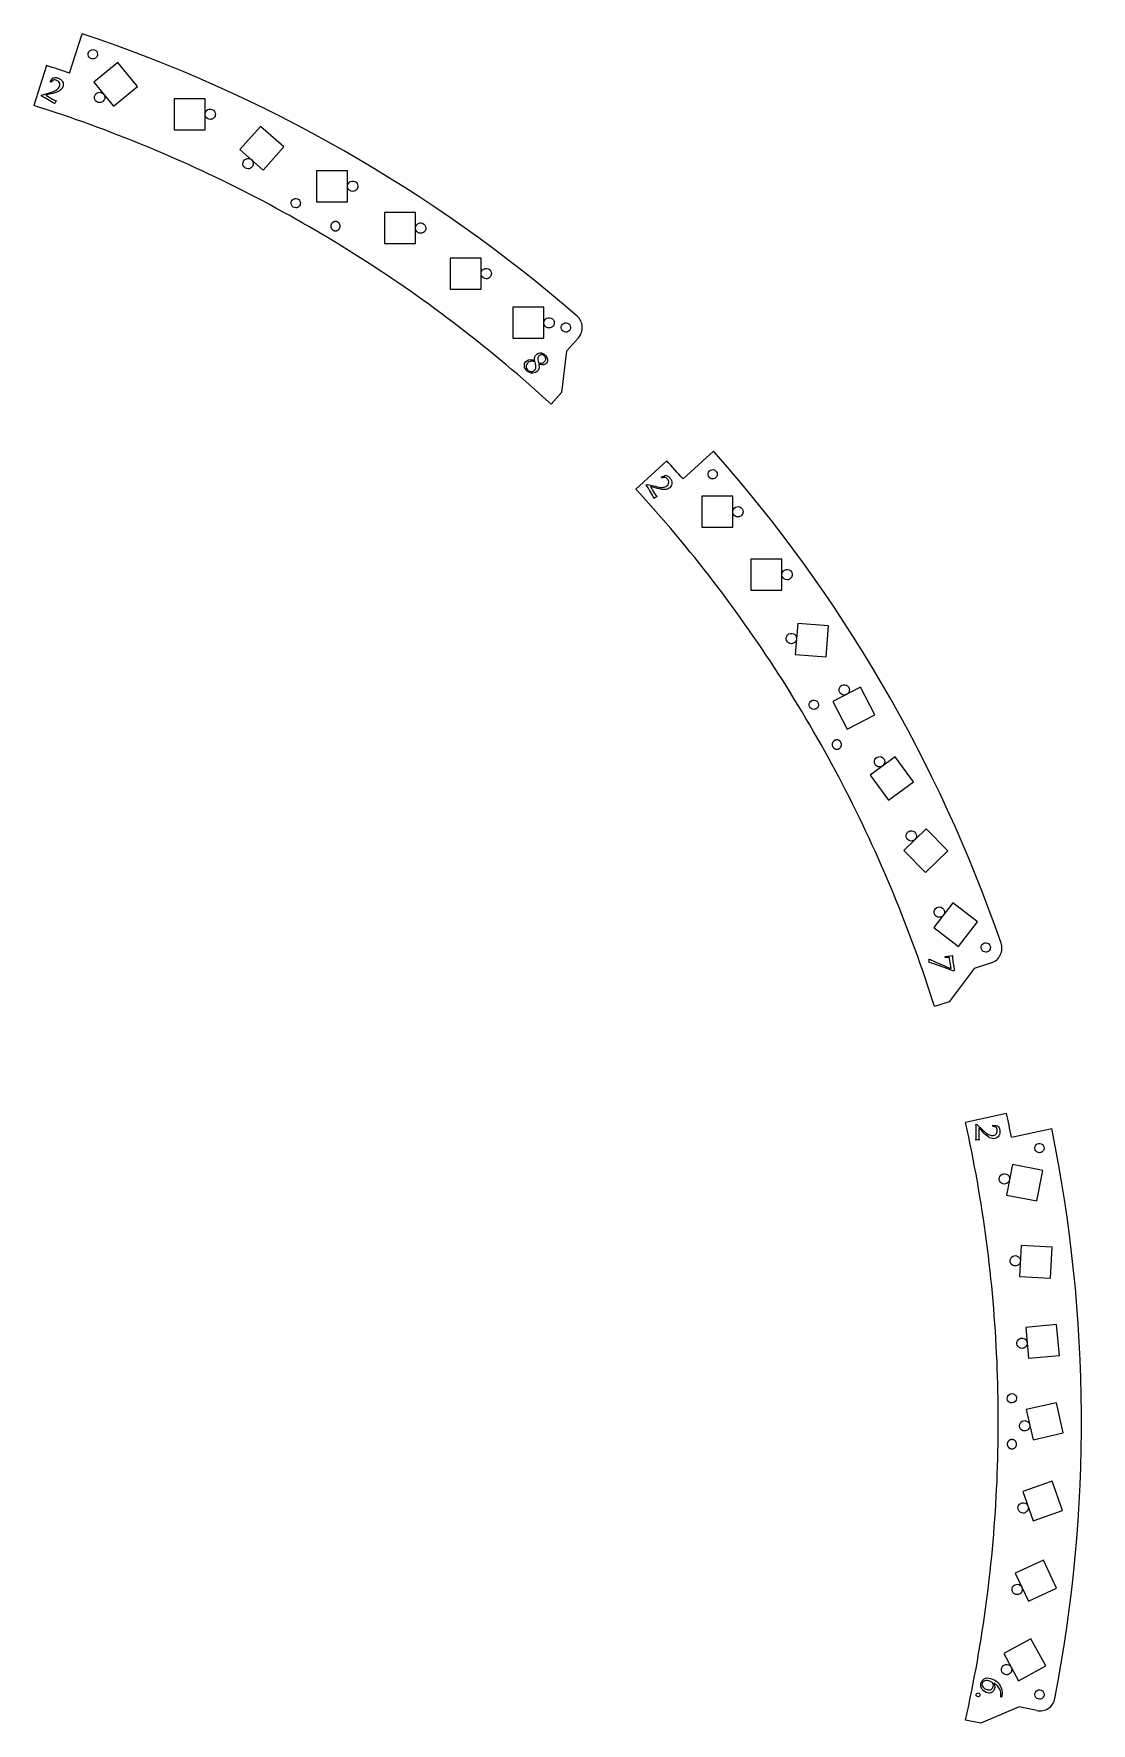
# Model space of a CAD drawing. Header units: millimetres. Extents: x 0 to 573, y 3 to 576.
# Drawn here: x 368.5 to 573.2, y 229.8 to 556.7 of the extents above; entities that cross this region are included whole.
import ezdxf

# ---------------------------------------------------------------- set-up
doc = ezdxf.new("R2010")
doc.units = ezdxf.units.MM
doc.layers.get('0').update_dxf_attribs({"linetype": 'CONTINUOUS'})
doc.layers.add('labels', color=7, linetype='CONTINUOUS')

msp = doc.modelspace()

# ---------------------------------------------------------------- linework, layer by layer
at = {"color": 7}
for points in [[(375.396473, 549.147173), (377.861434, 556.744476)], [(370.907938, 550.604066), (368.474626, 542.882358)], [(473.941628, 497.906836), (471.61741, 495.294032)], [(471.61741, 495.294032), (470.634221, 487.292095), (468.640764, 485.051122)], [(491.019317, 474.111202), (485.051153, 468.640662)], [(494.178056, 470.605229), (500.111426, 475.952205)], [(553.900495, 376.957217), (550.58126, 375.856571)], [(550.58126, 375.856571), (545.728826, 369.418286), (542.881955, 368.474274)], [(556.79239, 347.810749), (548.888539, 346.057205)], [(557.774951, 343.195118), (565.586889, 344.85905)], [(559.247231, 232.938771), (551.825757, 229.78927), (548.888288, 230.395167)], [(562.672095, 232.232341), (559.247231, 232.938771)]]:
    msp.add_lwpolyline(points, dxfattribs=at)
for points in [[(379.914815, 551.888956)], [(384.734431, 551.178706), (380.094044, 547.37518), (383.897569, 542.734793), (388.537956, 546.538319)], [(381.222409, 543.421066)], [(395.646, 538.17675), (401.646, 538.17675), (401.646, 544.17675), (395.646, 544.17675)], [(402.646, 540.17675)], [(412.396951, 538.832651), (408.400099, 534.357701), (412.875049, 530.360849), (416.871901, 534.835798)], [(409.971432, 530.61345)], [(423.226, 524.24675), (429.226, 524.24675), (429.226, 530.24675), (423.226, 530.24675)], [(430.226, 526.24675)], [(419.191498, 523.054859)], [(436.386, 516.14675), (442.386, 516.14675), (442.386, 522.14675), (436.386, 522.14675)], [(443.386, 518.14675)], [(449.076, 507.32675), (455.076, 507.32675), (455.076, 513.32675), (449.076, 513.32675)], [(456.076, 509.32675)], [(461.246, 497.80675), (467.246, 497.80675), (467.246, 503.80675), (461.246, 503.80675)], [(468.246, 499.80675)], [(471.499184, 499.012696)], [(499.911947, 470.599934)], [(497.806, 461.24675), (503.806, 461.24675), (503.806, 467.24675), (497.806, 467.24675)], [(504.806, 463.24675)], [(507.326, 449.07675), (513.326, 449.07675), (513.326, 455.07675), (507.326, 455.07675)], [(514.326, 451.07675)], [(522.377893, 442.135362), (516.397388, 442.618643), (515.914107, 436.638138), (521.894612, 436.154857)], [(515.158997, 438.708937)], [(531.292946, 424.953082), (528.519668, 430.273696), (523.199054, 427.500418), (525.972332, 422.179804)], [(525.397148, 428.773826)], [(519.509503, 425.990531)], [(538.789936, 411.995736), (535.237013, 416.830686), (530.402064, 413.277763), (533.954987, 408.442813)], [(532.227385, 414.86005)], [(545.418368, 398.59862), (541.22413, 402.889117), (536.933632, 398.69488), (541.12787, 394.404382)], [(538.379842, 400.507082)], [(551.164907, 384.850698), (546.422052, 388.525657), (542.747093, 383.782802), (547.489948, 380.107843)], [(543.794097, 385.766723)], [(552.788207, 379.015565)], [(563.187999, 340.20301)], [(563.853309, 336.749204), (557.963545, 337.894058), (556.818691, 332.004295), (562.708455, 330.859441)], [(556.409491, 334.139986)], [(565.643937, 321.921129), (559.651621, 322.224687), (559.348063, 316.232371), (565.340379, 315.928813)], [(558.501123, 318.279122)], [(566.52028, 306.92918), (560.54357, 306.401029), (561.07172, 300.42432), (567.04843, 300.95247)], [(559.811527, 302.32465)], [(557.85528, 291.771356)], [(566.497445, 291.81012), (560.64263, 290.498194), (561.954555, 284.64338), (567.80937, 285.955305)], [(560.32279, 286.352133)], [(565.625177, 276.604819), (559.967931, 274.605927), (561.966823, 268.948681), (567.624069, 270.947573)], [(560.024503, 270.444155)], [(563.944981, 261.364287), (558.508463, 258.825731), (561.047019, 253.389212), (566.483537, 255.927769)], [(558.871654, 254.684379)], [(561.535294, 246.146356), (556.266394, 243.276044), (559.136706, 238.007144), (564.405606, 240.877456)], [(556.8234, 239.163208)], [(563.187999, 234.45049)]]:
    msp.add_lwpolyline(points, close=True, dxfattribs=at)
for points in [[(473.657821, 502.122332), (445.615052, 526.433457), (413.065438, 544.993009), (377.8614, 556.74475)], [(379.083324, 552.444541), (378.944021, 552.780848), (379.021021, 553.167954), (379.278419, 553.425352)], [(379.278419, 553.425352), (379.535818, 553.682751), (379.922924, 553.759751), (380.259231, 553.620448)], [(380.259231, 553.620448), (380.595537, 553.481145), (380.814815, 553.152972), (380.814815, 552.788956)], [(380.814815, 552.788956), (380.814815, 552.550262), (380.719994, 552.321343), (380.551212, 552.15256)], [(375.396473, 549.147173), (373.904474, 549.645523), (372.408228, 550.131066), (370.9079, 550.60375)], [(379.914815, 551.888956), (379.550799, 551.888956), (379.222627, 552.108234), (379.083324, 552.444541)], [(380.551212, 552.15256), (380.382429, 551.983778), (380.15351, 551.888956), (379.914815, 551.888956)], [(390.379669, 534.912681), (383.198631, 537.886378), (375.887665, 540.546316), (368.474626, 542.882358)], [(380.298529, 544.038383), (380.143748, 544.412057), (380.229304, 544.842175), (380.515302, 545.128173)], [(381.222409, 543.421066), (380.817946, 543.421066), (380.45331, 543.664708), (380.298529, 544.038383)], [(380.515302, 545.128173), (380.8013, 545.414171), (381.231418, 545.499727), (381.605092, 545.344946)], [(381.929515, 543.713959), (381.741979, 543.526423), (381.487625, 543.421066), (381.222409, 543.421066)], [(381.605092, 545.344946), (381.978766, 545.190165), (382.222409, 544.825528), (382.222409, 544.421066)], [(382.222409, 544.421066), (382.222409, 544.155849), (382.117052, 543.901496), (381.929515, 543.713959)], [(401.72212, 540.794066), (401.567339, 541.167741), (401.652895, 541.597859), (401.938893, 541.883857)], [(402.646, 540.17675), (402.241538, 540.17675), (401.876901, 540.420392), (401.72212, 540.794066)], [(401.938893, 541.883857), (402.224891, 542.169855), (402.655009, 542.25541), (403.028683, 542.100629)], [(403.353107, 540.469643), (403.16557, 540.282107), (402.911216, 540.17675), (402.646, 540.17675)], [(403.028683, 542.100629), (403.402358, 541.945848), (403.646, 541.581212), (403.646, 541.17675)], [(403.646, 541.17675), (403.646, 540.911533), (403.540643, 540.657179), (403.353107, 540.469643)], [(411.506126, 525.062835), (404.611817, 528.651525), (397.560707, 531.938983), (390.379669, 534.912681)], [(409.047552, 531.230767), (408.892771, 531.604441), (408.978327, 532.034559), (409.264325, 532.320557)], [(409.971432, 530.61345), (409.56697, 530.61345), (409.202333, 530.857092), (409.047552, 531.230767)], [(409.264325, 532.320557), (409.550323, 532.606555), (409.980441, 532.692111), (410.354115, 532.53733)], [(410.678539, 530.906343), (410.491002, 530.718807), (410.236648, 530.61345), (409.971432, 530.61345)], [(410.354115, 532.53733), (410.72779, 532.382549), (410.971432, 532.017912), (410.971432, 531.61345)], [(410.971432, 531.61345), (410.971432, 531.348234), (410.866075, 531.09388), (410.678539, 530.906343)], [(429.30212, 526.864066), (429.147339, 527.237741), (429.232895, 527.667859), (429.518893, 527.953857)], [(430.226, 526.24675), (429.821538, 526.24675), (429.456901, 526.490392), (429.30212, 526.864066)], [(429.518893, 527.953857), (429.804891, 528.239855), (430.235009, 528.32541), (430.608683, 528.170629)], [(430.933107, 526.539643), (430.74557, 526.352107), (430.491216, 526.24675), (430.226, 526.24675)], [(430.608683, 528.170629), (430.982358, 528.015848), (431.226, 527.651212), (431.226, 527.24675)], [(431.226, 527.24675), (431.226, 526.981533), (431.120643, 526.727179), (430.933107, 526.539643)], [(431.692978, 513.407892), (425.137944, 517.584223), (418.400435, 521.474145), (411.506126, 525.062835)], [(418.360007, 523.610444), (418.220704, 523.946751), (418.297704, 524.333857), (418.555102, 524.591255)], [(419.191498, 523.054859), (418.827482, 523.054859), (418.49931, 523.274137), (418.360007, 523.610444)], [(418.555102, 524.591255), (418.812501, 524.848653), (419.199607, 524.925653), (419.535914, 524.786351)], [(419.827895, 523.318463), (419.659112, 523.14968), (419.430193, 523.054859), (419.191498, 523.054859)], [(419.535914, 524.786351), (419.87222, 524.647048), (420.091498, 524.318875), (420.091498, 523.954859)], [(420.091498, 523.954859), (420.091498, 523.716164), (419.996677, 523.487246), (419.827895, 523.318463)], [(426.084135, 519.911418), (426.06766, 519.878332), (426.053226, 519.844231), (426.040943, 519.809372)], [(426.13954, 520.007382), (426.119124, 519.976572), (426.100609, 519.944503), (426.084135, 519.911418)], [(426.206317, 520.09581), (426.18227, 520.067742), (426.159955, 520.038191), (426.13954, 520.007382)], [(426.283456, 520.175361), (426.256142, 520.150461), (426.230364, 520.123877), (426.206317, 520.09581)], [(426.369785, 520.24483), (426.339619, 520.223476), (426.310769, 520.200261), (426.283456, 520.175361)], [(426.463997, 520.303164), (426.431435, 520.285679), (426.399952, 520.266185), (426.369785, 520.24483)], [(426.564664, 520.349478), (426.5302, 520.336127), (426.49656, 520.320649), (426.463997, 520.303164)], [(426.670259, 520.38307), (426.634416, 520.374055), (426.599128, 520.362829), (426.564664, 520.349478)], [(426.779182, 520.403431), (426.742502, 520.39889), (426.706103, 520.392085), (426.670259, 520.38307)], [(426.889782, 520.410253), (426.852822, 520.410253), (426.815862, 520.407973), (426.779182, 520.403431)], [(427.000381, 520.403431), (426.963701, 520.407973), (426.926742, 520.410253), (426.889782, 520.410253)], [(427.109304, 520.38307), (427.07346, 520.392085), (427.037061, 520.39889), (427.000381, 520.403431)], [(427.214899, 520.349478), (427.180435, 520.362829), (427.145148, 520.374055), (427.109304, 520.38307)], [(427.315566, 520.303164), (427.283004, 520.320649), (427.249363, 520.336127), (427.214899, 520.349478)], [(427.409778, 520.24483), (427.379612, 520.266185), (427.348128, 520.285679), (427.315566, 520.303164)], [(427.496108, 520.175361), (427.468794, 520.200261), (427.439945, 520.223476), (427.409778, 520.24483)], [(427.573246, 520.09581), (427.549199, 520.123877), (427.523421, 520.150461), (427.496108, 520.175361)], [(427.640024, 520.007382), (427.619608, 520.038191), (427.597293, 520.067742), (427.573246, 520.09581)], [(427.695429, 519.911418), (427.678954, 519.944503), (427.660439, 519.976572), (427.640024, 520.007382)], [(427.738621, 519.809372), (427.726337, 519.844231), (427.711903, 519.878332), (427.695429, 519.911418)], [(442.678893, 519.853857), (442.964891, 520.139855), (443.395009, 520.22541), (443.768683, 520.070629)], [(443.768683, 520.070629), (444.142358, 519.915848), (444.386, 519.551212), (444.386, 519.14675)], [(425.993621, 519.593295), (425.990211, 519.556492), (425.98907, 519.51948), (425.990209, 519.482537)], [(425.990209, 519.482537), (425.991347, 519.445595), (425.994763, 519.408723), (426.000433, 519.372201)], [(426.010618, 519.702793), (426.002711, 519.666689), (425.997031, 519.630097), (425.993621, 519.593295)], [(426.000433, 519.372201), (426.006102, 519.335678), (426.014024, 519.299505), (426.024139, 519.263956)], [(426.040943, 519.809372), (426.028659, 519.774513), (426.018525, 519.738897), (426.010618, 519.702793)], [(426.024139, 519.263956), (426.034253, 519.228407), (426.04656, 519.193482), (426.060967, 519.159446)], [(426.060967, 519.159446), (426.075373, 519.125409), (426.091879, 519.092261), (426.110359, 519.060253)], [(426.110359, 519.060253), (426.128839, 519.028245), (426.149293, 518.997376), (426.171566, 518.967882)], [(426.171566, 518.967882), (426.193839, 518.938387), (426.217932, 518.910266), (426.243661, 518.883732)], [(426.243661, 518.883732), (426.26939, 518.857199), (426.296756, 518.832252), (426.32555, 518.809081)], [(426.32555, 518.809081), (426.354345, 518.785909), (426.384569, 518.764514), (426.415993, 518.745058)], [(426.415993, 518.745058), (426.447417, 518.725601), (426.480041, 518.708082), (426.513617, 518.692634)], [(426.513617, 518.692634), (426.547194, 518.677187), (426.581724, 518.66381), (426.616944, 518.652605)], [(426.616944, 518.652605), (426.652165, 518.641401), (426.688077, 518.632369), (426.724407, 518.625577)], [(426.724407, 518.625577), (426.760738, 518.618786), (426.797487, 518.614235), (426.834377, 518.61196)], [(426.834377, 518.61196), (426.871267, 518.609685), (426.908297, 518.609685), (426.945186, 518.61196)], [(426.945186, 518.61196), (426.982076, 518.614235), (427.018826, 518.618786), (427.055156, 518.625577)], [(427.055156, 518.625577), (427.091487, 518.632369), (427.127398, 518.641401), (427.162619, 518.652605)], [(427.162619, 518.652605), (427.19784, 518.66381), (427.232369, 518.677187), (427.265946, 518.692634)], [(427.265946, 518.692634), (427.299523, 518.708082), (427.332147, 518.725601), (427.363571, 518.745058)], [(427.363571, 518.745058), (427.394995, 518.764514), (427.425218, 518.785909), (427.454013, 518.809081)], [(427.454013, 518.809081), (427.482808, 518.832252), (427.510173, 518.857199), (427.535902, 518.883732)], [(427.535902, 518.883732), (427.561631, 518.910266), (427.585724, 518.938387), (427.607997, 518.967882)], [(427.607997, 518.967882), (427.63027, 518.997376), (427.650725, 519.028245), (427.669205, 519.060253)], [(427.669205, 519.060253), (427.687684, 519.092261), (427.70419, 519.125409), (427.718597, 519.159446)], [(427.718597, 519.159446), (427.733003, 519.193482), (427.74531, 519.228407), (427.755425, 519.263956)], [(427.768945, 519.702793), (427.761038, 519.738897), (427.750904, 519.774513), (427.738621, 519.809372)], [(427.755425, 519.263956), (427.765539, 519.299505), (427.773461, 519.335678), (427.779131, 519.372201)], [(427.785942, 519.593295), (427.782532, 519.630097), (427.776852, 519.666689), (427.768945, 519.702793)], [(427.779131, 519.372201), (427.7848, 519.408723), (427.788217, 519.445595), (427.789355, 519.482537)], [(427.789355, 519.482537), (427.790493, 519.51948), (427.789353, 519.556492), (427.785942, 519.593295)], [(442.46212, 518.764066), (442.307339, 519.137741), (442.392895, 519.567859), (442.678893, 519.853857)], [(443.386, 518.14675), (442.981538, 518.14675), (442.616901, 518.390392), (442.46212, 518.764066)], [(444.093107, 518.439643), (443.90557, 518.252107), (443.651216, 518.14675), (443.386, 518.14675)], [(444.386, 519.14675), (444.386, 518.881533), (444.280643, 518.627179), (444.093107, 518.439643)], [(450.786365, 500.036684), (444.620569, 504.768823), (438.248011, 509.231562), (431.692978, 513.407892)], [(455.15212, 509.944066), (454.997339, 510.317741), (455.082895, 510.747859), (455.368893, 511.033857)], [(455.368893, 511.033857), (455.654891, 511.319855), (456.085009, 511.40541), (456.458683, 511.250629)], [(456.458683, 511.250629), (456.832358, 511.095848), (457.076, 510.731212), (457.076, 510.32675)], [(457.076, 510.32675), (457.076, 510.061533), (456.970643, 509.807179), (456.783107, 509.619643)], [(456.076, 509.32675), (455.671538, 509.32675), (455.306901, 509.570392), (455.15212, 509.944066)], [(456.783107, 509.619643), (456.59557, 509.432107), (456.341216, 509.32675), (456.076, 509.32675)], [(467.32212, 500.424066), (467.167339, 500.797741), (467.252895, 501.227859), (467.538893, 501.513857)], [(468.246, 499.80675), (467.841538, 499.80675), (467.476901, 500.050392), (467.32212, 500.424066)], [(467.538893, 501.513857), (467.824891, 501.799855), (468.255009, 501.88541), (468.628683, 501.730629)], [(468.628683, 501.730629), (469.002358, 501.575848), (469.246, 501.211212), (469.246, 500.80675)], [(469.246, 500.80675), (469.246, 500.541533), (469.140643, 500.287179), (468.953107, 500.099643)], [(470.667692, 499.568281), (470.52839, 499.904588), (470.60539, 500.291694), (470.862788, 500.549093)], [(470.862788, 500.549093), (471.120186, 500.806491), (471.507292, 500.883491), (471.843599, 500.744188)], [(471.843599, 500.744188), (472.179906, 500.604885), (472.399184, 500.276713), (472.399184, 499.912696)], [(474.67794, 500.073869), (474.624683, 500.865487), (474.257516, 501.603062), (473.658, 502.12275)], [(468.640764, 485.051122), (462.911196, 490.303006), (456.952161, 495.304545), (450.786365, 500.036684)], [(468.953107, 500.099643), (468.76557, 499.912107), (468.511216, 499.80675), (468.246, 499.80675)], [(471.499184, 499.012696), (471.135168, 499.012696), (470.806995, 499.231974), (470.667692, 499.568281)], [(472.13558, 499.2763), (471.966797, 499.107518), (471.737879, 499.012696), (471.499184, 499.012696)], [(472.399184, 499.912696), (472.399184, 499.674002), (472.304363, 499.445083), (472.13558, 499.2763)], [(473.941628, 497.906836), (474.466132, 498.502143), (474.731196, 499.282252), (474.67794, 500.073869)], [(494.178056, 470.605229), (493.135079, 471.782746), (492.082021, 472.951296), (491.019, 474.11075)], [(555.762458, 380.749848), (543.632027, 415.825075), (524.722832, 448.172681), (500.111, 475.95175)], [(499.080455, 471.155519), (498.941152, 471.491826), (499.018152, 471.878932), (499.275551, 472.13633)], [(499.911947, 470.599934), (499.547931, 470.599934), (499.219758, 470.819212), (499.080455, 471.155519)], [(499.275551, 472.13633), (499.532949, 472.393728), (499.920055, 472.470728), (500.256362, 472.331425)], [(500.548343, 470.863538), (500.37956, 470.694755), (500.150642, 470.599934), (499.911947, 470.599934)], [(500.256362, 472.331425), (500.592669, 472.192123), (500.811947, 471.86395), (500.811947, 471.499934)], [(500.811947, 471.499934), (500.811947, 471.261239), (500.717126, 471.03232), (500.548343, 470.863538)], [(500.036638, 450.786198), (495.304526, 456.952015), (490.303012, 462.911071), (485.051153, 468.640662)], [(503.88212, 463.864066), (503.727339, 464.237741), (503.812895, 464.667859), (504.098893, 464.953857)], [(504.098893, 464.953857), (504.384891, 465.239855), (504.815009, 465.32541), (505.188683, 465.170629)], [(505.188683, 465.170629), (505.562358, 465.015848), (505.806, 464.651212), (505.806, 464.24675)], [(504.806, 463.24675), (504.401538, 463.24675), (504.036901, 463.490392), (503.88212, 463.864066)], [(505.513107, 463.539643), (505.32557, 463.352107), (505.071216, 463.24675), (504.806, 463.24675)], [(505.806, 464.24675), (505.806, 463.981533), (505.700643, 463.727179), (505.513107, 463.539643)], [(513.40212, 451.694066), (513.247339, 452.067741), (513.332895, 452.497859), (513.618893, 452.783857)], [(514.326, 451.07675), (513.921538, 451.07675), (513.556901, 451.320392), (513.40212, 451.694066)], [(513.618893, 452.783857), (513.904891, 453.069855), (514.335009, 453.15541), (514.708683, 453.000629)], [(515.033107, 451.369643), (514.84557, 451.182107), (514.591216, 451.07675), (514.326, 451.07675)], [(514.708683, 453.000629), (515.082358, 452.845848), (515.326, 452.481212), (515.326, 452.07675)], [(515.326, 452.07675), (515.326, 451.811533), (515.220643, 451.557179), (515.033107, 451.369643)], [(513.407764, 431.692753), (509.231462, 438.247804), (504.768751, 444.620381), (500.036638, 450.786198)], [(514.235117, 439.326254), (514.080336, 439.699928), (514.165892, 440.130046), (514.45189, 440.416044)], [(515.158997, 438.708937), (514.754534, 438.708937), (514.389898, 438.952579), (514.235117, 439.326254)], [(514.45189, 440.416044), (514.737888, 440.702042), (515.168006, 440.787598), (515.54168, 440.632817)], [(515.866103, 439.00183), (515.678567, 438.814294), (515.424213, 438.708937), (515.158997, 438.708937)], [(515.54168, 440.632817), (515.915355, 440.478036), (516.158997, 440.1134), (516.158997, 439.708937)], [(516.158997, 439.708937), (516.158997, 439.443721), (516.05364, 439.189367), (515.866103, 439.00183)], [(525.062618, 411.505851), (521.473958, 418.400176), (517.584065, 425.137701), (513.407764, 431.692753)], [(524.473269, 429.391142), (524.318488, 429.764817), (524.404043, 430.194934), (524.690041, 430.480932)], [(525.397148, 428.773826), (524.992686, 428.773826), (524.62805, 429.017468), (524.473269, 429.391142)], [(524.690041, 430.480932), (524.976039, 430.76693), (525.406157, 430.852486), (525.779831, 430.697705)], [(526.104255, 429.066719), (525.916718, 428.879182), (525.662365, 428.773826), (525.397148, 428.773826)], [(525.779831, 430.697705), (526.153506, 430.542924), (526.397148, 430.178288), (526.397148, 429.773826)], [(526.397148, 429.773826), (526.397148, 429.508609), (526.291791, 429.254255), (526.104255, 429.066719)], [(518.678012, 426.546116), (518.538709, 426.882423), (518.615709, 427.269529), (518.873107, 427.526928)], [(519.509503, 425.990531), (519.145487, 425.990531), (518.817315, 426.209809), (518.678012, 426.546116)], [(518.873107, 427.526928), (519.130505, 427.784326), (519.517611, 427.861326), (519.853918, 427.722023)], [(520.145899, 426.254135), (519.977117, 426.085353), (519.748198, 425.990531), (519.509503, 425.990531)], [(519.853918, 427.722023), (520.190225, 427.58272), (520.409503, 427.254548), (520.409503, 426.890531)], [(520.409503, 426.890531), (520.409503, 426.651837), (520.314682, 426.422918), (520.145899, 426.254135)], [(523.060931, 419.302848), (523.056389, 419.266168), (523.054109, 419.229208), (523.054109, 419.192248)], [(523.054109, 419.192248), (523.054109, 419.155288), (523.056389, 419.118329), (523.060931, 419.081649)], [(523.081292, 419.411771), (523.072277, 419.375927), (523.065473, 419.339527), (523.060931, 419.302848)], [(523.060931, 419.081649), (523.065473, 419.044969), (523.072277, 419.008569), (523.081292, 418.972726)], [(523.114884, 419.517366), (523.101533, 419.482902), (523.090307, 419.447614), (523.081292, 419.411771)], [(523.081292, 418.972726), (523.090307, 418.936882), (523.101533, 418.901595), (523.114884, 418.867131)], [(523.161198, 419.618032), (523.143713, 419.58547), (523.128236, 419.55183), (523.114884, 419.517366)], [(523.114884, 418.867131), (523.128236, 418.832667), (523.143713, 418.799026), (523.161198, 418.766464)], [(523.219532, 419.712245), (523.198177, 419.682078), (523.178684, 419.650595), (523.161198, 419.618032)], [(523.161198, 418.766464), (523.178684, 418.733902), (523.198177, 418.702418), (523.219532, 418.672252)], [(523.289001, 419.798574), (523.264101, 419.771261), (523.240886, 419.742411), (523.219532, 419.712245)], [(523.219532, 418.672252), (523.240886, 418.642085), (523.264101, 418.613236), (523.289001, 418.585922)], [(523.368553, 419.875713), (523.340485, 419.851666), (523.313901, 419.825888), (523.289001, 419.798574)], [(523.289001, 418.585922), (523.313901, 418.558608), (523.340485, 418.532831), (523.368553, 418.508784)], [(523.456981, 419.94249), (523.426171, 419.922075), (523.39662, 419.899759), (523.368553, 419.875713)], [(523.368553, 418.508784), (523.39662, 418.484737), (523.426171, 418.462421), (523.456981, 418.442006)], [(523.552945, 419.997895), (523.519859, 419.981421), (523.48779, 419.962906), (523.456981, 419.94249)], [(523.65499, 420.041087), (523.620131, 420.028803), (523.58603, 420.01437), (523.552945, 419.997895)], [(523.761569, 420.071412), (523.725465, 420.063505), (523.689849, 420.053371), (523.65499, 420.041087)], [(523.871068, 420.088409), (523.834265, 420.084999), (523.797674, 420.079319), (523.761569, 420.071412)], [(523.981825, 420.091821), (523.944882, 420.09296), (523.90787, 420.091819), (523.871068, 420.088409)], [(524.092162, 420.081597), (524.055639, 420.087267), (524.018767, 420.090683), (523.981825, 420.091821)], [(524.200406, 420.057891), (524.164857, 420.068006), (524.128684, 420.075928), (524.092162, 420.081597)], [(524.304916, 420.021063), (524.27088, 420.03547), (524.235955, 420.047777), (524.200406, 420.057891)], [(524.404109, 419.971671), (524.372101, 419.990151), (524.338953, 420.006657), (524.304916, 420.021063)], [(524.49648, 419.910464), (524.466986, 419.932737), (524.436117, 419.953191), (524.404109, 419.971671)], [(524.58063, 419.838369), (524.554096, 419.864098), (524.525975, 419.88819), (524.49648, 419.910464)], [(524.49648, 418.474033), (524.525975, 418.496306), (524.554096, 418.520398), (524.58063, 418.546128)], [(524.655282, 419.75648), (524.632111, 419.785274), (524.607164, 419.81264), (524.58063, 419.838369)], [(524.58063, 418.546128), (524.607164, 418.571857), (524.632111, 418.599222), (524.655282, 418.628017)], [(524.719305, 419.666037), (524.699848, 419.697461), (524.678453, 419.727685), (524.655282, 419.75648)], [(524.655282, 418.628017), (524.678453, 418.656812), (524.699848, 418.687035), (524.719305, 418.718459)], [(524.771728, 419.568413), (524.75628, 419.601989), (524.738761, 419.634613), (524.719305, 419.666037)], [(524.719305, 418.718459), (524.738761, 418.749883), (524.75628, 418.782507), (524.771728, 418.816084)], [(524.811757, 419.465086), (524.800552, 419.500306), (524.787176, 419.534836), (524.771728, 419.568413)], [(524.771728, 418.816084), (524.787176, 418.849661), (524.800552, 418.88419), (524.811757, 418.919411)], [(524.838785, 419.357623), (524.831994, 419.393953), (524.822961, 419.429865), (524.811757, 419.465086)], [(524.811757, 418.919411), (524.822961, 418.954631), (524.831994, 418.990543), (524.838785, 419.026874)], [(524.852402, 419.247653), (524.850127, 419.284543), (524.845576, 419.321292), (524.838785, 419.357623)], [(524.838785, 419.026874), (524.845576, 419.063204), (524.850127, 419.099954), (524.852402, 419.136843)], [(524.852402, 419.136843), (524.854677, 419.173733), (524.854677, 419.210763), (524.852402, 419.247653)], [(523.456981, 418.442006), (523.48779, 418.421591), (523.519859, 418.403076), (523.552945, 418.386601)], [(523.552945, 418.386601), (523.58603, 418.370127), (523.620131, 418.355693), (523.65499, 418.343409)], [(523.65499, 418.343409), (523.689849, 418.331125), (523.725465, 418.320992), (523.761569, 418.313085)], [(523.761569, 418.313085), (523.797674, 418.305178), (523.834265, 418.299498), (523.871068, 418.296087)], [(523.871068, 418.296087), (523.90787, 418.292677), (523.944882, 418.291537), (523.981825, 418.292675)], [(523.981825, 418.292675), (524.018767, 418.293813), (524.055639, 418.29723), (524.092162, 418.302899)], [(524.092162, 418.302899), (524.128684, 418.308569), (524.164857, 418.316491), (524.200406, 418.326605)], [(524.200406, 418.326605), (524.235955, 418.33672), (524.27088, 418.349027), (524.304916, 418.363433)], [(524.304916, 418.363433), (524.338953, 418.37784), (524.372101, 418.394345), (524.404109, 418.412825)], [(524.404109, 418.412825), (524.436117, 418.431305), (524.466986, 418.451759), (524.49648, 418.474033)], [(531.303505, 415.477366), (531.148724, 415.851041), (531.23428, 416.281158), (531.520278, 416.567156)], [(532.227385, 414.86005), (531.822922, 414.86005), (531.458286, 415.103692), (531.303505, 415.477366)], [(531.520278, 416.567156), (531.806276, 416.853154), (532.236394, 416.93871), (532.610068, 416.783929)], [(532.610068, 416.783929), (532.983742, 416.629148), (533.227385, 416.264512), (533.227385, 415.86005)], [(533.227385, 415.86005), (533.227385, 415.594833), (533.122028, 415.340479), (532.934491, 415.152943)], [(532.934491, 415.152943), (532.746955, 414.965406), (532.492601, 414.86005), (532.227385, 414.86005)], [(534.912373, 390.379351), (531.938706, 397.560402), (528.651279, 404.611526), (525.062618, 411.505851)], [(537.455962, 401.124398), (537.301181, 401.498073), (537.386737, 401.928191), (537.672735, 402.214189)], [(537.672735, 402.214189), (537.958733, 402.500187), (538.388851, 402.585742), (538.762525, 402.430961)], [(538.762525, 402.430961), (539.1362, 402.27618), (539.379842, 401.911544), (539.379842, 401.507082)], [(538.379842, 400.507082), (537.975379, 400.507082), (537.610743, 400.750724), (537.455962, 401.124398)], [(539.086948, 400.799975), (538.899412, 400.612439), (538.645058, 400.507082), (538.379842, 400.507082)], [(539.379842, 401.507082), (539.379842, 401.241865), (539.274485, 400.987511), (539.086948, 400.799975)], [(542.881955, 368.474274), (540.545945, 375.887323), (537.88604, 383.1983), (534.912373, 390.379351)], [(542.870217, 386.384039), (542.715436, 386.757714), (542.800992, 387.187832), (543.08699, 387.47383)], [(543.794097, 385.766723), (543.389634, 385.766723), (543.024998, 386.010365), (542.870217, 386.384039)], [(543.08699, 387.47383), (543.372988, 387.759828), (543.803106, 387.845383), (544.17678, 387.690602)], [(544.501203, 386.059616), (544.313667, 385.87208), (544.059313, 385.766723), (543.794097, 385.766723)], [(544.17678, 387.690602), (544.550455, 387.535821), (544.794097, 387.171185), (544.794097, 386.766723)], [(544.794097, 386.766723), (544.794097, 386.501506), (544.68874, 386.247152), (544.501203, 386.059616)], [(551.956715, 379.57115), (551.817412, 379.907457), (551.894412, 380.294563), (552.15181, 380.551961)], [(552.788207, 379.015565), (552.424191, 379.015565), (552.096018, 379.234843), (551.956715, 379.57115)], [(552.15181, 380.551961), (552.409209, 380.80936), (552.796315, 380.88636), (553.132622, 380.747057)], [(553.424603, 379.279169), (553.25582, 379.110386), (553.026901, 379.015565), (552.788207, 379.015565)], [(553.132622, 380.747057), (553.468929, 380.607754), (553.688207, 380.279581), (553.688207, 379.915565)], [(553.688207, 379.915565), (553.688207, 379.67687), (553.593385, 379.447952), (553.424603, 379.279169)], [(555.621048, 378.465882), (555.970565, 379.177989), (556.021305, 380.00017), (555.762, 380.74985)], [(553.900495, 376.957217), (554.652167, 377.210687), (555.271531, 377.753776), (555.621048, 378.465882)], [(557.774951, 343.195118), (557.460504, 344.736444), (557.132841, 346.275044), (556.792, 347.81075)], [(552.939117, 323.102043), (551.923896, 330.807853), (550.571986, 338.469304), (548.888539, 346.057205)], [(566.180918, 234.585874), (573.213528, 271.02714), (573.011727, 308.495649), (565.587, 344.85905)], [(562.356508, 340.758595), (562.217205, 341.094902), (562.294205, 341.482008), (562.551603, 341.739406)], [(563.187999, 340.20301), (562.823983, 340.20301), (562.495811, 340.422288), (562.356508, 340.758595)], [(562.551603, 341.739406), (562.809002, 341.996804), (563.196108, 342.073804), (563.532415, 341.934501)], [(563.824396, 340.466614), (563.655613, 340.297831), (563.426694, 340.20301), (563.187999, 340.20301)], [(563.532415, 341.934501), (563.868721, 341.795198), (564.087999, 341.467026), (564.087999, 341.10301)], [(564.087999, 341.10301), (564.087999, 340.864315), (563.993178, 340.635396), (563.824396, 340.466614)], [(555.485612, 334.757302), (555.330831, 335.130977), (555.416386, 335.561095), (555.702384, 335.847093)], [(556.409491, 334.139986), (556.005029, 334.139986), (555.640393, 334.383628), (555.485612, 334.757302)], [(555.702384, 335.847093), (555.988382, 336.133091), (556.4185, 336.218646), (556.792175, 336.063865)], [(557.116598, 334.432879), (556.929062, 334.245343), (556.674708, 334.139986), (556.409491, 334.139986)], [(556.792175, 336.063865), (557.165849, 335.909084), (557.409491, 335.544448), (557.409491, 335.139986)], [(557.409491, 335.139986), (557.409491, 334.874769), (557.304134, 334.620415), (557.116598, 334.432879)], [(554.972129, 299.881071), (554.632871, 307.646063), (553.954339, 315.396232), (552.939117, 323.102043)], [(557.577243, 318.896438), (557.422462, 319.270113), (557.508018, 319.70023), (557.794016, 319.986228)], [(558.501123, 318.279122), (558.09666, 318.279122), (557.732024, 318.522764), (557.577243, 318.896438)], [(557.794016, 319.986228), (558.080014, 320.272226), (558.510132, 320.357782), (558.883806, 320.203001)], [(559.208229, 318.572015), (559.020693, 318.384478), (558.766339, 318.279122), (558.501123, 318.279122)], [(558.883806, 320.203001), (559.25748, 320.04822), (559.501123, 319.683584), (559.501123, 319.279122)], [(559.501123, 319.279122), (559.501123, 319.013905), (559.395766, 318.759551), (559.208229, 318.572015)], [(559.10442, 304.031756), (559.390418, 304.317754), (559.820536, 304.40331), (560.19421, 304.248529)], [(560.19421, 304.248529), (560.567885, 304.093748), (560.811527, 303.729112), (560.811527, 303.32465)], [(558.887647, 302.941966), (558.732866, 303.315641), (558.818422, 303.745758), (559.10442, 304.031756)], [(559.811527, 302.32465), (559.407065, 302.32465), (559.042428, 302.568292), (558.887647, 302.941966)], [(560.518634, 302.617543), (560.331097, 302.430006), (560.076743, 302.32465), (559.811527, 302.32465)], [(560.811527, 303.32465), (560.811527, 303.059433), (560.70617, 302.805079), (560.518634, 302.617543)], [(554.972079, 276.571274), (555.31137, 284.336264), (555.311387, 292.116079), (554.972129, 299.881071)], [(557.023789, 292.326941), (556.884486, 292.663248), (556.961486, 293.050354), (557.218884, 293.307752)], [(557.85528, 291.771356), (557.491264, 291.771356), (557.163091, 291.990634), (557.023789, 292.326941)], [(557.218884, 293.307752), (557.476282, 293.56515), (557.863388, 293.64215), (558.199695, 293.502847)], [(558.75528, 292.671356), (558.75528, 292.174299), (558.352336, 291.771356), (557.85528, 291.771356)], [(558.199695, 293.502847), (558.536002, 293.363544), (558.75528, 293.035372), (558.75528, 292.671356)], [(559.398911, 286.96945), (559.24413, 287.343124), (559.329686, 287.773242), (559.615684, 288.05924)], [(559.615684, 288.05924), (559.901682, 288.345238), (560.331799, 288.430794), (560.705474, 288.276013)], [(560.705474, 288.276013), (561.079148, 288.121232), (561.32279, 287.756595), (561.32279, 287.352133)], [(557.291049, 284.483316), (557.262254, 284.460145), (557.234888, 284.435198), (557.209159, 284.408664)], [(557.381491, 284.547339), (557.350067, 284.527882), (557.319843, 284.506487), (557.291049, 284.483316)], [(557.479116, 284.599763), (557.445539, 284.584315), (557.412915, 284.566796), (557.381491, 284.547339)], [(557.582443, 284.639792), (557.547222, 284.628587), (557.512693, 284.61521), (557.479116, 284.599763)], [(557.689906, 284.66682), (557.653575, 284.660028), (557.617663, 284.650996), (557.582443, 284.639792)], [(557.799875, 284.680437), (557.762986, 284.678162), (557.726236, 284.673611), (557.689906, 284.66682)], [(557.910685, 284.680437), (557.873795, 284.682712), (557.836765, 284.682712), (557.799875, 284.680437)], [(558.020655, 284.66682), (557.984324, 284.673611), (557.947575, 284.678162), (557.910685, 284.680437)], [(558.128118, 284.639792), (558.092897, 284.650996), (558.056985, 284.660028), (558.020655, 284.66682)], [(558.231444, 284.599763), (558.197868, 284.61521), (558.163338, 284.628587), (558.128118, 284.639792)], [(558.329069, 284.547339), (558.297645, 284.566796), (558.265021, 284.584315), (558.231444, 284.599763)], [(558.419512, 284.483316), (558.390717, 284.506487), (558.360493, 284.527882), (558.329069, 284.547339)], [(558.501401, 284.408664), (558.475672, 284.435198), (558.448306, 284.460145), (558.419512, 284.483316)], [(560.32279, 286.352133), (559.918328, 286.352133), (559.553692, 286.595775), (559.398911, 286.96945)], [(561.029897, 286.645026), (560.842361, 286.45749), (560.588007, 286.352133), (560.32279, 286.352133)], [(561.32279, 287.352133), (561.32279, 287.086917), (561.217434, 286.832563), (561.029897, 286.645026)], [(556.955707, 283.809859), (556.954569, 283.772917), (556.955709, 283.735905), (556.959119, 283.699102)], [(556.965931, 283.920196), (556.960262, 283.883674), (556.956845, 283.846802), (556.955707, 283.809859)], [(556.959119, 283.699102), (556.96253, 283.6623), (556.96821, 283.625708), (556.976117, 283.589604)], [(556.989637, 284.028441), (556.979522, 283.992892), (556.971601, 283.956719), (556.965931, 283.920196)], [(556.976117, 283.589604), (556.984024, 283.5535), (556.994157, 283.517883), (557.006441, 283.483025)], [(557.026465, 284.132951), (557.012059, 284.098915), (556.999752, 284.06399), (556.989637, 284.028441)], [(557.006441, 283.483025), (557.018725, 283.448166), (557.033159, 283.414065), (557.049633, 283.380979)], [(557.075857, 284.232144), (557.057377, 284.200136), (557.040872, 284.166988), (557.026465, 284.132951)], [(557.049633, 283.380979), (557.066108, 283.347894), (557.084623, 283.315825), (557.105038, 283.285015)], [(557.137065, 284.324515), (557.114791, 284.29502), (557.094337, 284.264152), (557.075857, 284.232144)], [(557.105038, 283.285015), (557.125453, 283.254206), (557.147769, 283.224655), (557.171816, 283.196587)], [(557.209159, 284.408664), (557.18343, 284.382131), (557.159338, 284.35401), (557.137065, 284.324515)], [(557.171816, 283.196587), (557.195862, 283.16852), (557.22164, 283.141936), (557.248954, 283.117036)], [(557.248954, 283.117036), (557.276268, 283.092136), (557.305117, 283.068921), (557.335284, 283.047567)], [(557.335284, 283.047567), (557.36545, 283.026212), (557.396934, 283.006718), (557.429496, 282.989233)], [(557.429496, 282.989233), (557.462058, 282.971747), (557.495699, 282.95627), (557.530163, 282.942919)], [(557.530163, 282.942919), (557.564627, 282.929567), (557.599914, 282.918342), (557.635758, 282.909327)], [(557.635758, 282.909327), (557.671601, 282.900312), (557.708001, 282.893507), (557.744681, 282.888965)], [(557.744681, 282.888965), (557.78136, 282.884424), (557.81832, 282.882144), (557.85528, 282.882144)], [(557.85528, 282.882144), (557.89224, 282.882144), (557.9292, 282.884424), (557.96588, 282.888965)], [(557.96588, 282.888965), (558.002559, 282.893507), (558.038959, 282.900312), (558.074802, 282.909327)], [(558.074802, 282.909327), (558.110646, 282.918342), (558.145934, 282.929567), (558.180398, 282.942919)], [(558.180398, 282.942919), (558.214862, 282.95627), (558.248502, 282.971747), (558.281064, 282.989233)], [(558.281064, 282.989233), (558.313626, 283.006718), (558.34511, 283.026212), (558.375277, 283.047567)], [(558.375277, 283.047567), (558.405443, 283.068921), (558.434293, 283.092136), (558.461606, 283.117036)], [(558.461606, 283.117036), (558.48892, 283.141936), (558.514698, 283.16852), (558.538745, 283.196587)], [(558.573496, 284.324515), (558.551222, 284.35401), (558.52713, 284.382131), (558.501401, 284.408664)], [(558.538745, 283.196587), (558.562791, 283.224655), (558.585107, 283.254206), (558.605522, 283.285015)], [(558.634703, 284.232144), (558.616223, 284.264152), (558.595769, 284.29502), (558.573496, 284.324515)], [(558.605522, 283.285015), (558.625938, 283.315825), (558.644453, 283.347894), (558.660927, 283.380979)], [(558.684095, 284.132951), (558.669689, 284.166988), (558.653183, 284.200136), (558.634703, 284.232144)], [(558.660927, 283.380979), (558.677401, 283.414065), (558.691835, 283.448166), (558.704119, 283.483025)], [(558.720923, 284.028441), (558.710809, 284.06399), (558.698501, 284.098915), (558.684095, 284.132951)], [(558.704119, 283.483025), (558.716403, 283.517883), (558.726537, 283.5535), (558.734444, 283.589604)], [(558.744629, 283.920196), (558.73896, 283.956719), (558.731038, 283.992892), (558.720923, 284.028441)], [(558.734444, 283.589604), (558.742351, 283.625708), (558.748031, 283.6623), (558.751441, 283.699102)], [(558.754853, 283.809859), (558.753715, 283.846802), (558.750298, 283.883674), (558.744629, 283.920196)], [(558.751441, 283.699102), (558.754851, 283.735905), (558.755991, 283.772917), (558.754853, 283.809859)], [(552.938967, 253.350311), (553.954221, 261.056117), (554.632787, 268.806283), (554.972079, 276.571274)], [(559.100623, 271.061472), (558.945842, 271.435146), (559.031398, 271.865264), (559.317396, 272.151262)], [(559.317396, 272.151262), (559.603394, 272.43726), (560.033512, 272.522816), (560.407186, 272.368035)], [(560.407186, 272.368035), (560.780861, 272.213254), (561.024503, 271.848617), (561.024503, 271.444155)], [(561.024503, 271.444155), (561.024503, 271.178939), (560.919146, 270.924585), (560.73161, 270.737048)], [(560.024503, 270.444155), (559.620041, 270.444155), (559.255404, 270.687797), (559.100623, 271.061472)], [(560.73161, 270.737048), (560.544073, 270.549512), (560.289719, 270.444155), (560.024503, 270.444155)], [(557.947775, 255.301695), (557.792994, 255.67537), (557.87855, 256.105488), (558.164548, 256.391486)], [(558.871654, 254.684379), (558.467192, 254.684379), (558.102556, 254.928021), (557.947775, 255.301695)], [(558.164548, 256.391486), (558.450546, 256.677484), (558.880664, 256.763039), (559.254338, 256.608258)], [(559.254338, 256.608258), (559.628012, 256.453477), (559.871654, 256.088841), (559.871654, 255.684379)], [(559.871654, 255.684379), (559.871654, 255.419162), (559.766298, 255.164808), (559.578761, 254.977272)], [(548.888288, 230.395167), (550.571769, 237.98306), (551.923712, 245.644506), (552.938967, 253.350311)], [(559.578761, 254.977272), (559.391225, 254.789736), (559.136871, 254.684379), (558.871654, 254.684379)], [(555.89952, 239.780525), (555.744739, 240.154199), (555.830295, 240.584317), (556.116293, 240.870315)], [(556.8234, 239.163208), (556.418938, 239.163208), (556.054301, 239.406851), (555.89952, 239.780525)], [(556.116293, 240.870315), (556.402291, 241.156313), (556.832409, 241.241869), (557.206083, 241.087088)], [(557.530507, 239.456102), (557.34297, 239.268565), (557.088616, 239.163208), (556.8234, 239.163208)], [(557.206083, 241.087088), (557.579758, 240.932307), (557.8234, 240.567671), (557.8234, 240.163208)], [(557.8234, 240.163208), (557.8234, 239.897992), (557.718043, 239.643638), (557.530507, 239.456102)], [(562.356508, 235.006075), (562.217205, 235.342382), (562.294205, 235.729488), (562.551603, 235.986886)], [(562.551603, 235.986886), (562.809002, 236.244284), (563.196108, 236.321284), (563.532415, 236.181982)], [(563.532415, 236.181982), (563.868721, 236.042679), (564.087999, 235.714506), (564.087999, 235.35049)], [(563.187999, 234.45049), (562.823983, 234.45049), (562.495811, 234.669768), (562.356508, 235.006075)], [(562.672095, 232.232341), (563.449832, 232.075869), (564.257852, 232.236413), (564.916698, 232.678318)], [(563.824396, 234.714094), (563.655613, 234.545311), (563.426694, 234.45049), (563.187999, 234.45049)], [(564.087999, 235.35049), (564.087999, 235.111795), (563.993178, 234.882877), (563.824396, 234.714094)], [(564.916698, 232.678318), (565.575544, 233.120222), (566.030672, 233.806902), (566.181, 234.58585)]]:
    msp.add_open_spline(points, degree=3, dxfattribs=at)
at = {"layer": 'labels', "color": 5}
for points in [[(371.829953, 547.371435), (371.65977, 547.46969)], [(369.898943, 544.729128), (369.989148, 544.885368), (371.534352, 545.33242)], [(371.64881, 545.098986), (370.791415, 544.857455), (371.809748, 544.26952)], [(372.53954, 543.226957), (372.502004, 543.226343)], [(372.801599, 543.745256), (372.814985, 543.704042)], [(465.441898, 493.503018), (465.462461, 493.5186)], [(466.256942, 492.859528), (466.233828, 492.842013)], [(490.058838, 470.781899), (489.960583, 470.952081)], [(487.065372, 469.459093), (487.221612, 469.549298), (488.783323, 469.163855)], [(488.765739, 468.904472), (487.902447, 469.123997), (488.490382, 468.105663)], [(488.601119, 466.837881), (488.568305, 466.856117)], [(489.087219, 467.155712), (489.078204, 467.113326)], [(541.780895, 377.596601), (541.857219, 377.661409)], [(544.93581, 377.966653), (544.910538, 378.168033)], [(545.120234, 377.970275), (544.93581, 377.966653)], [(546.052142, 375.850134), (546.076508, 375.888869), (546.054213, 376.090623)], [(546.267449, 378.351218), (546.332219, 378.300892)], [(546.708486, 375.380515), (546.5167, 375.356447)], [(550.89946, 345.690125), (551.07987, 345.690125), (552.23962, 344.575465)], [(550.89956, 345.690125), (550.89946, 345.690125)], [(552.0947, 344.359615), (551.45684, 344.981375), (551.45684, 343.805515)], [(554.15328, 345.338975), (554.15328, 345.535485)], [(550.91886, 342.652215), (550.89956, 342.684415)], [(551.49874, 342.684415), (551.46974, 342.652215)], [(554.387383, 237.516327), (554.492449, 237.077032)], [(555.934819, 235.032538), (555.745538, 234.857092), (555.695037, 234.878369)]]:
    msp.add_lwpolyline(points, dxfattribs=at)
for points in [[(369.898983, 544.729198)], [(465.441922, 493.503036)], [(465.525039, 493.238613)], [(466.173247, 493.103287)], [(487.06545, 469.459138)], [(554.193448, 236.724078)], [(551.660908, 235.127297)], [(555.934837, 235.03253)]]:
    msp.add_lwpolyline(points, close=True, dxfattribs=at)
for points in [[(371.65977, 547.46969), (371.926848, 547.799082), (372.10988, 548.043082), (372.208866, 548.201692)], [(372.302538, 547.790496), (372.228015, 547.751685), (372.070486, 547.611998), (371.829953, 547.371435)], [(372.208866, 548.201692), (372.433199, 548.268088), (372.645602, 548.288054), (372.846076, 548.261592)], [(372.58643, 547.831192), (372.471656, 547.842878), (372.377026, 547.829313), (372.302538, 547.790496)], [(373.058797, 547.670016), (372.90256, 547.760219), (372.745105, 547.813945), (372.58643, 547.831192)], [(372.801274, 545.832253), (373.063343, 545.998383), (373.252902, 546.182816), (373.369952, 546.385552)], [(372.846076, 548.261592), (373.046553, 548.235121), (373.249089, 548.162824), (373.453684, 548.0447)], [(373.500267, 547.113825), (373.44403, 547.347165), (373.296873, 547.532562), (373.058797, 547.670016)], [(373.994351, 546.255742), (373.828977, 545.969307), (373.570108, 545.744292), (373.217742, 545.580697)], [(373.369952, 546.385552), (373.514922, 546.636648), (373.558361, 546.879405), (373.500267, 547.113825)], [(373.453684, 548.0447), (373.814517, 547.836374), (374.041887, 547.568704), (374.135796, 547.241692)], [(374.135796, 547.241692), (374.232642, 546.915462), (374.185494, 546.586812), (373.994351, 546.255742)], [(371.285681, 543.954568), (370.813247, 544.227328), (370.351014, 544.485538), (369.898983, 544.729198)], [(372.502004, 543.226343), (372.14123, 543.451956), (371.735789, 543.694698), (371.285681, 543.954568)], [(371.534352, 545.33242), (372.119828, 545.500307), (372.542136, 545.666919), (372.801274, 545.832253)], [(373.217742, 545.580697), (372.867236, 545.416029), (372.344259, 545.255459), (371.64881, 545.098986)], [(371.809748, 544.26952), (372.24126, 544.020386), (372.571877, 543.845632), (372.801599, 543.745256)], [(372.659396, 543.492552), (372.638996, 543.457218), (372.599044, 543.368687), (372.53954, 543.226957)], [(372.814985, 543.704042), (372.737032, 543.607689), (372.685169, 543.537193), (372.659396, 543.492552)], [(463.919569, 493.469102), (464.338954, 493.78689), (464.846405, 493.798201), (465.441922, 493.503036)], [(465.462461, 493.5186), (465.427105, 493.807081), (465.432217, 494.033264), (465.477798, 494.19715)], [(465.477798, 494.19715), (465.539873, 494.413943), (465.667625, 494.595624), (465.861053, 494.742193)], [(465.861053, 494.742193), (466.141787, 494.954918), (466.447458, 495.031601), (466.778065, 494.972241)], [(466.077117, 494.040938), (466.039787, 493.859055), (466.07183, 493.546505), (466.173247, 493.103287)], [(466.378987, 494.496032), (466.216367, 494.372808), (466.115743, 494.22111), (466.077117, 494.040938)], [(466.920175, 494.635297), (466.728847, 494.670865), (466.54845, 494.624443), (466.378987, 494.496032)], [(466.778065, 494.972241), (467.108683, 494.91288), (467.397216, 494.72058), (467.643665, 494.39534)], [(467.425693, 494.29889), (467.281717, 494.488896), (467.113211, 494.601032), (466.920175, 494.635297)], [(467.254623, 493.191101), (467.454899, 493.34286), (467.56872, 493.518034), (467.596085, 493.716622)], [(467.596085, 493.716622), (467.626467, 493.914795), (467.569669, 494.108884), (467.425693, 494.29889)], [(467.643665, 494.39534), (467.866766, 494.100913), (467.97169, 493.816641), (467.958437, 493.542526)], [(463.762654, 491.713204), (463.529177, 492.021324), (463.429019, 492.340197), (463.462181, 492.669824)], [(463.462181, 492.669824), (463.496643, 492.997734), (463.649106, 493.26416), (463.919569, 493.469102)], [(464.785047, 491.089396), (464.368059, 491.156064), (464.027262, 491.364), (463.762654, 491.713204)], [(463.808457, 492.479506), (463.772738, 492.231485), (463.838542, 491.997062), (464.005871, 491.776238)], [(464.226009, 493.123308), (463.986364, 492.941718), (463.84718, 492.727117), (463.808457, 492.479506)], [(464.005871, 491.776238), (464.179678, 491.546864), (464.390592, 491.414318), (464.638613, 491.378598)], [(464.900638, 493.379859), (464.661438, 493.368371), (464.436562, 493.282854), (464.226009, 493.123308)], [(464.638613, 491.378598), (464.886639, 491.342883), (465.122775, 491.409986), (465.347021, 491.579908)], [(465.895814, 491.357118), (465.574002, 491.113265), (465.203746, 491.024025), (464.785047, 491.089396)], [(465.525039, 493.238613), (465.275398, 493.340472), (465.067264, 493.387554), (464.900638, 493.379859)], [(465.347021, 491.579908), (465.552431, 491.735556), (465.66384, 491.921027), (465.681249, 492.136319)], [(465.681249, 492.136319), (465.699953, 492.349892), (465.647883, 492.717323), (465.525039, 493.238613)], [(466.282339, 491.892531), (466.226644, 491.688644), (466.097802, 491.510173), (465.895814, 491.357118)], [(466.173247, 493.103287), (466.393624, 493.011591), (466.590107, 492.974547), (466.762697, 492.992155)], [(466.233828, 492.842013), (466.32487, 492.412488), (466.34104, 492.095994), (466.282339, 491.892531)], [(467.067091, 492.681183), (466.864408, 492.667722), (466.594359, 492.72717), (466.256942, 492.859528)], [(466.762697, 492.992155), (466.936588, 493.008048), (467.100563, 493.074363), (467.254623, 493.191101)], [(467.619548, 492.885584), (467.456928, 492.762359), (467.272776, 492.694226), (467.067091, 492.681183)], [(467.958437, 493.542526), (467.946481, 493.2667), (467.833518, 493.047719), (467.619548, 492.885584)], [(489.960583, 470.952081), (490.356574, 471.103804), (490.637085, 471.223599), (490.802115, 471.311465)], [(490.677639, 470.908524), (490.593694, 470.912174), (490.387427, 470.869965), (490.058838, 470.781899)], [(490.943836, 470.801816), (490.850282, 470.869323), (490.76155, 470.904893), (490.677639, 470.908524)], [(490.802115, 471.311465), (491.02959, 471.256799), (491.22352, 471.167889), (491.383905, 471.044735)], [(491.383905, 471.044735), (491.544287, 470.921572), (491.683539, 470.757693), (491.801663, 470.553097)], [(487.879137, 468.094991), (487.606377, 468.567425), (487.335148, 469.022141), (487.06545, 469.459138)], [(488.568305, 466.856117), (488.36873, 467.231925), (488.139007, 467.644883), (487.879137, 468.094991)], [(488.490382, 468.105663), (488.739516, 467.674152), (488.938461, 467.357501), (489.087219, 467.155712)], [(490.36533, 468.537179), (489.979448, 468.569825), (489.446251, 468.692256), (488.765739, 468.904472)], [(488.783323, 469.163855), (489.374302, 469.016503), (489.823337, 468.949638), (490.130427, 468.963262)], [(490.130427, 468.963262), (490.44045, 468.9761), (490.69683, 469.041044), (490.899566, 469.158094)], [(491.375415, 468.733481), (491.08898, 468.568108), (490.752285, 468.502674), (490.36533, 468.537179)], [(490.899566, 469.158094), (491.150662, 469.303064), (491.309656, 469.491578), (491.37655, 469.723634)], [(491.272329, 470.42605), (491.182126, 470.582286), (491.072628, 470.707542), (490.943836, 470.801816)], [(491.37655, 469.723634), (491.444523, 469.953835), (491.409783, 470.187973), (491.272329, 470.42605)], [(491.990889, 469.516607), (491.911643, 469.185666), (491.706485, 468.924624), (491.375415, 468.733481)], [(491.801663, 470.553097), (492.009989, 470.192265), (492.073065, 469.846768), (491.990889, 469.516607)], [(488.837715, 467.007966), (488.802381, 466.987566), (488.723516, 466.930871), (488.601119, 466.837881)], [(489.078204, 467.113326), (488.962519, 467.068859), (488.882356, 467.033739), (488.837715, 467.007966)], [(541.84263, 377.286162), (541.831131, 377.377797), (541.810552, 377.481276), (541.780895, 377.596601)], [(541.867939, 376.980888), (541.858822, 377.122609), (541.850385, 377.224367), (541.84263, 377.286162)], [(541.857219, 377.661409), (542.36081, 377.425895), (543.249011, 377.031936), (544.521821, 376.47953)], [(546.5167, 375.356447), (544.457637, 376.188977), (542.90805, 376.730457), (541.867939, 376.980888)], [(544.521821, 376.47953), (545.114936, 376.220622), (545.625043, 376.010823), (546.052142, 375.850134)], [(544.910538, 378.168033), (545.193708, 378.188385), (545.452497, 378.213269), (545.686905, 378.242686)], [(545.627712, 377.962505), (545.569872, 377.974731), (545.400713, 377.977321), (545.120234, 377.970275)], [(545.756418, 377.894199), (545.73057, 377.927775), (545.687667, 377.950544), (545.627712, 377.962505)], [(545.686905, 378.242686), (545.89574, 378.268893), (546.089255, 378.305071), (546.267449, 378.351218)], [(545.860135, 377.429931), (545.817104, 377.703757), (545.782532, 377.858513), (545.756418, 377.894199)], [(546.054213, 376.090623), (546.025331, 376.320765), (545.960639, 376.767201), (545.860135, 377.429931)], [(546.332219, 378.300892), (546.348382, 377.982567), (546.386282, 377.585798), (546.445918, 377.110585)], [(546.445918, 377.110585), (546.542192, 376.343429), (546.629714, 375.766739), (546.708486, 375.380515)], [(550.92216, 344.101895), (550.92216, 344.647408), (550.914627, 345.176818), (550.89956, 345.690125)], [(550.89956, 342.684415), (550.914627, 343.109655), (550.92216, 343.582148), (550.92216, 344.101895)], [(551.45684, 343.805515), (551.45684, 343.307248), (551.470807, 342.933548), (551.49874, 342.684415)], [(553.29634, 343.241745), (552.97848, 343.462951), (552.577933, 343.835575), (552.0947, 344.359615)], [(552.23962, 344.575465), (552.677753, 344.152365), (553.0332, 343.869941), (553.30596, 343.728195)], [(553.30596, 343.728195), (553.580867, 343.584301), (553.83537, 343.512355), (554.06947, 343.512355)], [(554.06947, 343.512355), (554.35941, 343.512355), (554.59136, 343.596115), (554.76532, 343.763635)], [(554.15328, 345.535485), (554.57208, 345.468885), (554.874903, 345.432375), (555.06175, 345.425955)], [(554.75249, 345.139235), (554.68161, 345.184301), (554.481873, 345.250881), (554.15328, 345.338975)], [(554.92967, 344.913725), (554.882403, 345.018965), (554.823343, 345.094135), (554.75249, 345.139235)], [(554.76532, 343.763635), (554.939287, 343.929008), (555.02627, 344.149145), (555.02627, 344.424045)], [(555.02627, 344.424045), (555.02627, 344.604458), (554.99407, 344.767685), (554.92967, 344.913725)], [(555.06175, 345.425955), (555.231423, 345.264875), (555.354917, 345.090911), (555.43223, 344.904065)], [(555.54821, 344.269415), (555.54821, 343.852761), (555.430087, 343.522015), (555.19384, 343.277175)], [(555.43223, 344.904065), (555.50955, 344.717211), (555.54821, 344.505661), (555.54821, 344.269415)], [(551.2088, 342.681215), (551.168, 342.681215), (551.071353, 342.671548), (550.91886, 342.652215)], [(551.46974, 342.652215), (551.34732, 342.671548), (551.26034, 342.681215), (551.2088, 342.681215)], [(554.26925, 342.906695), (553.938503, 342.906695), (553.6142, 343.018378), (553.29634, 343.241745)], [(555.19384, 343.277175), (554.95974, 343.030188), (554.651543, 342.906695), (554.26925, 342.906695)], [(550.964582, 235.13403), (550.925636, 235.229676), (550.926176, 235.324998), (550.966202, 235.419997)], [(550.966202, 235.419997), (551.007064, 235.51698), (551.07532, 235.58494), (551.170969, 235.623877)], [(551.170969, 235.623877), (551.26859, 235.661983), (551.3649, 235.661023), (551.459899, 235.620997)], [(551.459899, 235.620997), (551.556882, 235.580135), (551.624843, 235.511883), (551.663783, 235.41624)], [(551.663783, 235.41624), (551.702728, 235.320595), (551.70177, 235.22428), (551.660908, 235.127297)], [(551.97084, 236.601299), (551.797263, 236.991386), (551.790111, 237.375444), (551.949385, 237.753471)], [(551.949385, 237.753471), (552.106157, 238.125561), (552.375672, 238.369745), (552.757931, 238.486024)], [(552.851682, 235.754742), (552.440003, 235.928194), (552.146389, 236.21038), (551.97084, 236.601299)], [(552.125592, 237.574351), (552.032195, 237.352681), (552.042252, 237.138694), (552.155763, 236.932391)], [(552.633101, 238.007249), (552.390659, 237.946259), (552.22149, 237.801959), (552.125592, 237.574351)], [(552.155763, 236.932391), (552.287802, 236.692647), (552.527002, 236.499809), (552.873361, 236.353877)], [(553.654282, 237.867149), (553.26042, 238.033095), (552.920027, 238.079795), (552.633101, 238.007249)], [(552.757931, 238.486024), (553.140195, 238.6023), (553.595549, 238.549114), (554.123994, 238.326465)], [(553.817869, 235.683258), (553.537914, 235.577479), (553.215851, 235.601307), (552.851682, 235.754742)], [(552.873361, 236.353877), (553.195975, 236.21795), (553.471835, 236.186788), (553.70094, 236.260389)], [(554.098808, 237.602954), (554.034023, 237.681519), (553.885848, 237.769584), (553.654282, 237.867149)], [(553.70094, 236.260389), (553.930045, 236.333989), (554.094215, 236.488553), (554.193448, 236.724078)], [(554.449195, 236.343655), (554.307433, 236.00719), (554.096991, 235.787058), (553.817869, 235.683258)], [(554.260756, 237.199122), (554.240583, 237.361437), (554.1866, 237.496048), (554.098808, 237.602954)], [(554.123994, 238.326465), (554.561395, 238.142175), (554.923618, 237.892842), (555.210661, 237.578467)], [(554.19345, 236.724081), (554.25766, 236.87648), (554.280095, 237.034827), (554.260756, 237.199122)], [(555.211232, 236.858087), (555.010014, 237.110666), (554.735398, 237.330079), (554.387383, 237.516327)], [(554.542988, 236.699164), (554.53633, 236.594764), (554.505066, 236.476261), (554.449195, 236.343655)], [(554.492449, 237.077032), (554.534815, 236.928671), (554.551662, 236.802715), (554.542988, 236.699164)], [(555.210661, 237.578467), (555.496871, 237.262113), (555.705089, 236.87957), (555.835316, 236.430839)], [(555.645607, 235.972413), (555.557235, 236.310287), (555.412443, 236.605512), (555.211232, 236.858087)], [(555.695037, 234.878369), (555.75045, 235.26986), (555.733973, 235.634541), (555.645607, 235.972413)], [(555.835316, 236.430839), (555.965536, 235.982111), (555.99871, 235.516008), (555.934837, 235.03253)], [(551.168453, 234.929268), (551.073454, 234.969294), (551.005497, 235.037548), (550.964582, 235.13403)], [(551.457396, 234.926393), (551.361751, 234.887448), (551.265436, 234.888406), (551.168453, 234.929268)], [(551.660908, 235.127297), (551.620883, 235.032298), (551.553045, 234.96533), (551.457396, 234.926393)]]:
    msp.add_open_spline(points, degree=3, dxfattribs=at)

doc.saveas('drawing.dxf')
